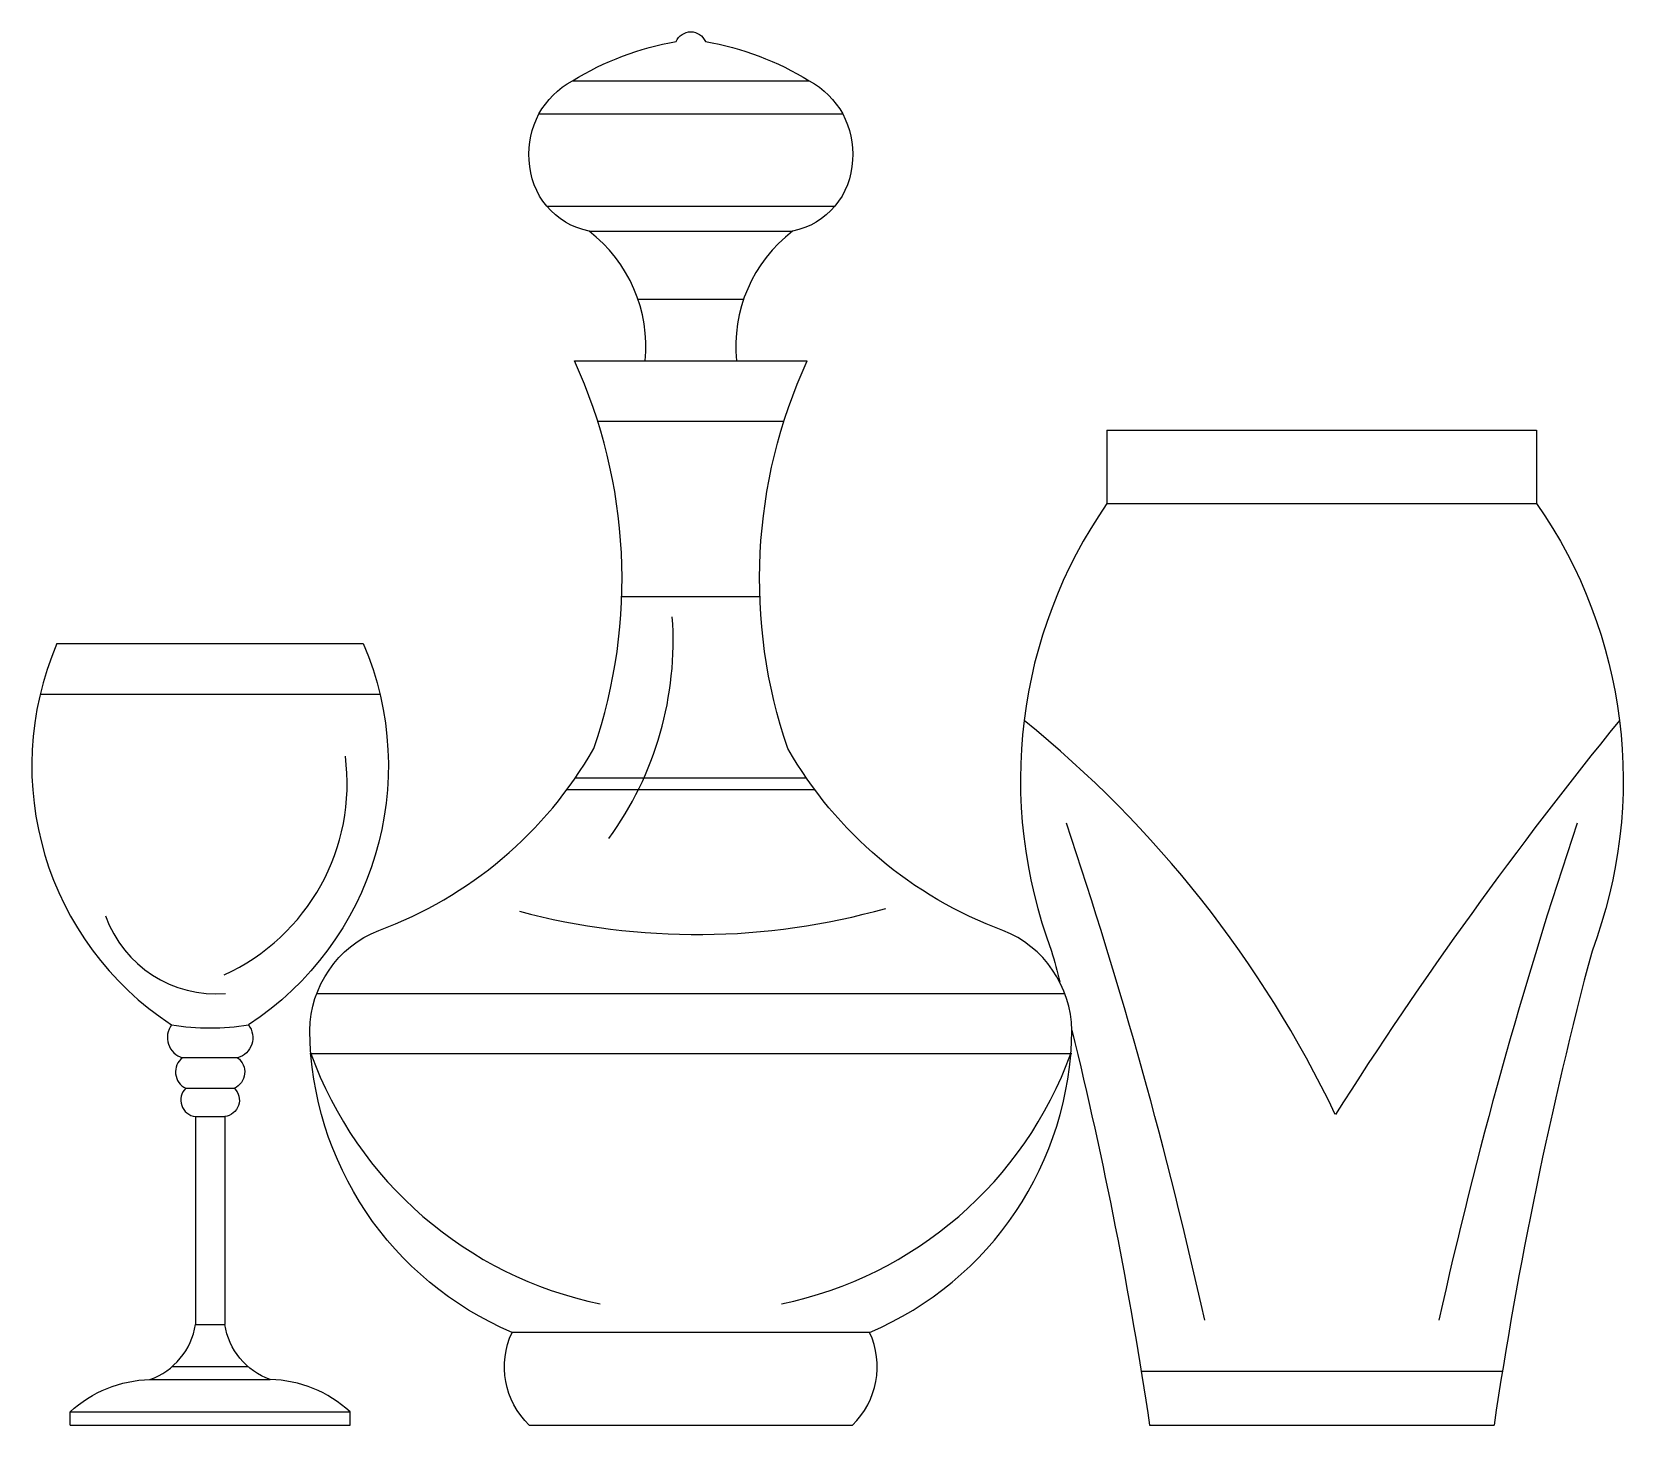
# Model space of a CAD drawing. Extents: x 139 to 372, y 962 to 1166.
import ezdxf

# ---------------------------------------------------------------- set-up
doc = ezdxf.new("R2010")
doc.units = 0
doc.header["$LTSCALE"] = 10
doc.header["$MEASUREMENT"] = 0
doc.layers.get('0').update_dxf_attribs({"color": 3, "linetype": 'CONTINUOUS'})
for name, color, linetype in [('3', 3, 'CONTINUOUS'), ('4', 4, 'CONTINUOUS'), ('7', 7, 'CONTINUOUS')]:
    doc.layers.add(name, color=color, linetype=linetype)

msp = doc.modelspace()

# ---------------------------------------------------------------- linework, layer by layer
for p, q in [((217.98, 1158.94), (252.72, 1158.94)), ((213.05, 1154.07), (257.64, 1154.07)), ((214.19, 1140.54), (256.5, 1140.54)), ((220.4, 1136.86), (250.29, 1136.86)), ((227.58, 1126.89), (243.11, 1126.89)), ((221.67, 1108.97), (249.02, 1108.97)), ((296.45, 1096.88), (359.53, 1096.88)), ((225.21, 1083.21), (245.48, 1083.21)), ((139.83, 1068.9), (189.7, 1068.9)), ((218.41, 1056.62), (252.28, 1056.62)), ((217.15, 1054.86), (253.54, 1054.86)), ((168.81, 1015.49), (160.72, 1015.49)), ((161.2, 1011.02), (168.33, 1011.02)), ((162.61, 1006.86), (166.92, 1006.86)), ((162.61, 976.34), (166.92, 976.34)), ((261.59, 975.18), (209.1, 975.18)), ((159.21, 970.18), (170.31, 970.18)), ((155.93, 968.25), (173.6, 968.25)), ((301.47, 969.49), (354.51, 969.49)), ((144.22, 963.5), (185.31, 963.5))]:
    msp.add_line(p, q)
for centre, radius, start, end in [((165.64, 1042.08), 17.21, 199.5576, 274.6848), ((164.76, 1055.58), 35.71, 260.8966, 279.1034)]:
    msp.add_arc(centre, radius, start, end)
at = {"layer": '3'}
for centre, radius, start, end in [((183.36, 1076.72), 49.39, 323.9748, 4.1038), ((179.02, 934.95), 167.33, 25.5631, 51.0196), ((844.88, 679.84), 610.13, 140.85317, 147.55695), ((154, 1055.76), 30.89, 294.5439, 7.4925), ((-385.97, 822.25), 713.74, 12.52068, 18.60193), ((1041.95, 822.25), 713.74, 161.39807, 167.47932), ((236.3, 1135.09), 101.5, 255.083, 285.8183), ((233.68, 1035.77), 57.59, 199.9602, 258.3295), ((237.01, 1035.77), 57.59, 281.6705, 340.0398)]:
    msp.add_arc(centre, radius, start, end, dxfattribs=at)
at = {"layer": '4'}
for p, q in [((218.27, 1117.8), (252.42, 1117.8)), ((296.45, 1107.64), (359.53, 1107.64)), ((142.28, 1076.32), (187.24, 1076.32)), ((144.22, 961.55), (185.31, 961.55)), ((211.62, 961.55), (259.07, 961.55)), ((302.7, 961.55), (353.28, 961.55))]:
    msp.add_line(p, q, dxfattribs=at)
for points in [[(228.64, 1117.8, 0.259819), (220.4, 1136.86, -0.348759), (211.62, 1147.29, -0.30005), (217.98, 1158.94, -0.096349), (233.21, 1164.69, -0.674791), (237.48, 1164.69, -0.096349), (252.72, 1158.94, -0.30005), (259.07, 1147.29, -0.348759), (250.29, 1136.86, 0.259819), (242.05, 1117.8)], [(211.62, 961.55, -0.320007), (209.1, 975.18, -0.298551), (179.4, 1019.49, -0.304179), (189.52, 1034.19, 0.176085), (221.11, 1060.9, 0.192094), (218.27, 1117.8, 0.192094)], [(259.07, 961.55, 0.320007), (261.59, 975.18, 0.298551), (291.29, 1019.49, 0.304179), (281.17, 1034.19, -0.176085), (249.58, 1060.9, -0.192094), (252.42, 1117.8, -0.192094)], [(296.45, 1107.64), (296.45, 1096.88, 0.246756), (288.32, 1031.17, -0.001837), (289.51, 1026.64, -0.001837)], [(359.53, 1107.64), (359.53, 1096.88, -0.246756), (367.66, 1031.17, 0.02791), (353.28, 961.55)], [(142.28, 1076.32, 0.363751), (159.11, 1020.32, 0.527593), (160.72, 1015.49, 0.563194), (161.2, 1011.02, 0.628577), (162.61, 1006.86), (162.61, 976.34)], [(187.24, 1076.32, -0.363751), (170.41, 1020.32, -0.527593), (168.81, 1015.49, -0.563194), (168.33, 1011.02, -0.628577), (166.92, 1006.86), (166.92, 976.34)], [(291.29, 1019.55, -0.023201), (302.7, 961.55)], [(144.22, 961.55), (144.22, 963.5, -0.182906), (155.93, 968.25, 0.275072), (162.61, 976.34)], [(185.31, 961.55), (185.31, 963.5, 0.182906), (173.6, 968.25, -0.275072), (166.92, 976.34)]]:
    msp.add_lwpolyline(points, format="xyb", dxfattribs=at)
at = {"layer": '7'}
for p, q in [((180.42, 1024.93), (290.27, 1024.93)), ((179.4, 1016.11), (291.29, 1016.11))]:
    msp.add_line(p, q, dxfattribs=at)

doc.saveas('drawing.dxf')
